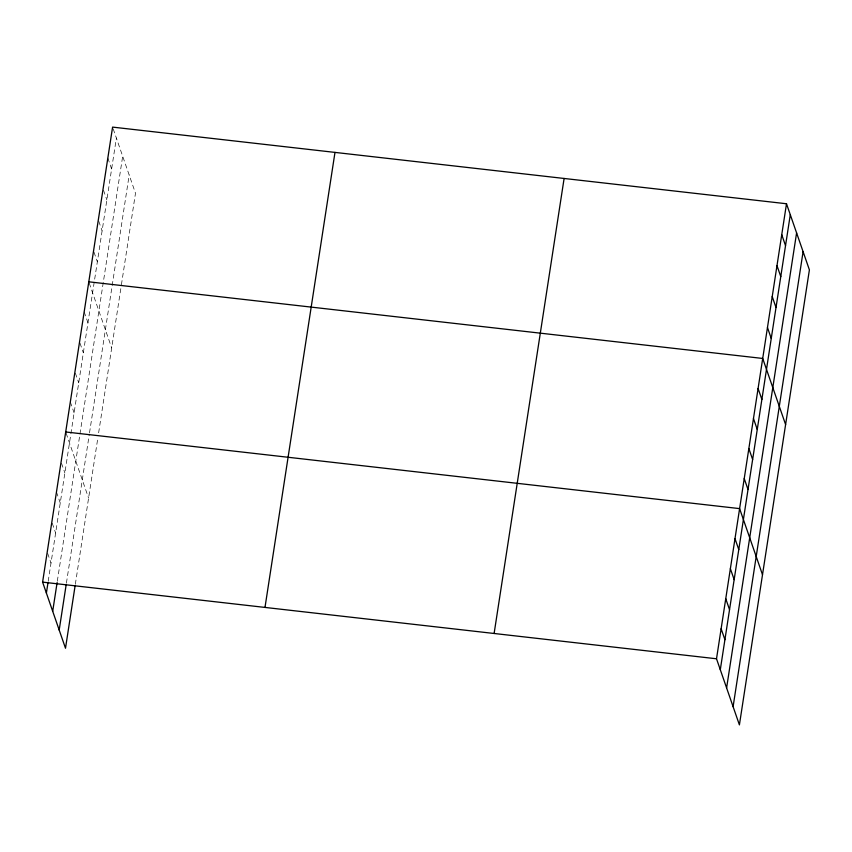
<?xml version="1.0" encoding="UTF-8"?>
<svg xmlns="http://www.w3.org/2000/svg" width="852" height="852" viewBox="0 0 852 852"><rect width="100%" height="100%" fill="white"/><g stroke="black" fill="none" stroke-linecap="round" stroke-linejoin="round"><path stroke-width="0.64" stroke-dasharray="4.26 3.19" d="M48.191 581.32L70.695 435.074M70.886 433.774L116.383 138.045M57.308 581.245L122.688 156.257M66.424 583.034L89.322 434.179M89.513 432.88L129.184 175.011M75.338 584.27L97.831 438.024M98.64 432.805L121.208 286.048M121.41 284.76L135.489 193.223L113.007 128.322M107.831 158.046L111.623 168.984M103.497 190.209L106.862 199.932M98.736 221.147L102.102 230.871M93.976 252.085L97.341 261.809M89.215 283.034L111.687 347.935M84.178 311.843L87.958 322.78M79.971 343.09L83.347 352.813M75.359 373.123L78.725 382.846M70.311 401.942L74.103 412.879M66.115 433.189L88.597 498.09M61.493 463.222L64.869 472.945M56.456 492.03L60.247 502.968M52.26 523.277L55.625 533.001M47.637 553.31L51.003 563.034"/><path stroke-width="1.28" d="M75.136 585.58L65.498 648.244L42.6 582.129L112.592 127.108L786.502 203.756L809.4 269.871L739.408 724.892L716.511 658.777L786.502 203.756M46.391 593.067L48 582.619M52.696 611.278L57.116 582.555M59.193 630.043L66.222 584.344M264.993 607.423L334.985 152.401M494.117 633.483L564.109 178.462M720.302 669.715L790.294 214.693M726.607 687.926L796.599 232.894M733.103 706.681L803.095 251.66M88.789 281.81L762.71 358.458L785.608 424.584M65.7 431.975L739.611 508.612L762.508 574.738M42.6 582.129L716.511 658.777M781.742 234.694L785.533 245.632M776.981 265.632L780.773 276.57M772.221 296.571L776.012 307.519M767.471 327.519L771.252 338.457M758.088 388.491L761.88 399.428M753.466 418.524L757.258 429.461M748.844 448.557L752.635 459.494M744.233 478.59L748.013 489.527M734.988 538.645L738.78 549.583M730.366 568.678L734.158 579.616M725.755 598.711L729.536 609.649M721.133 628.744L724.924 639.682"/></g></svg>
